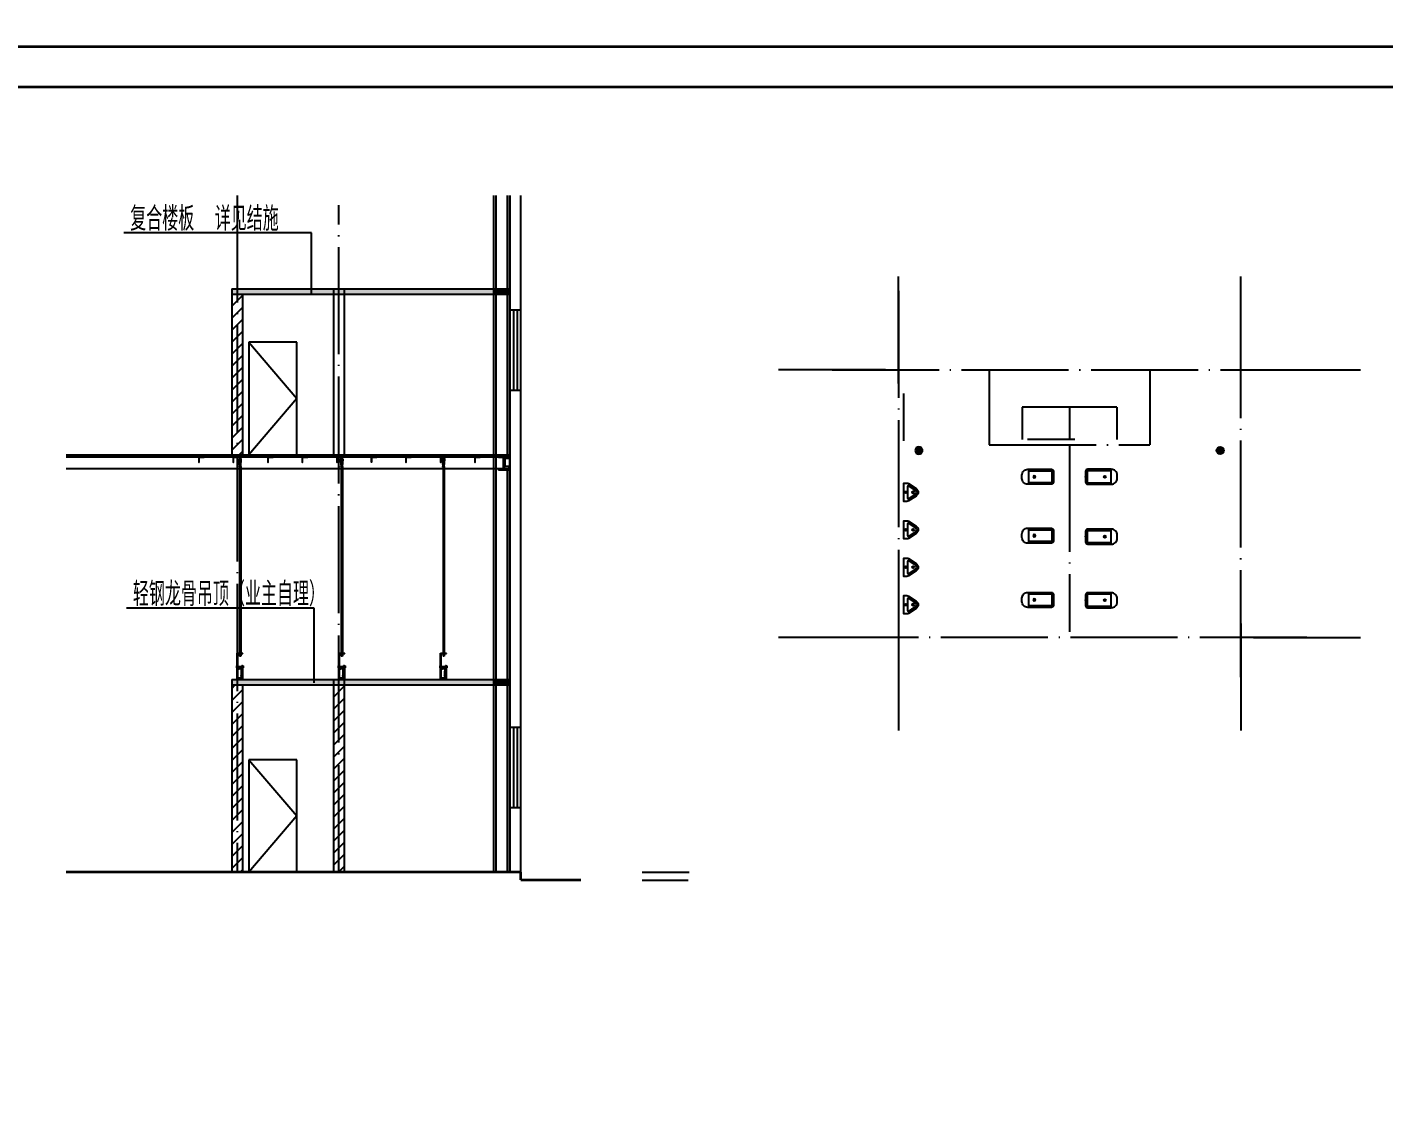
# Model space of a CAD drawing. Extents: x -518586 to 1253874, y -62343 to 661177.
# Drawn here: x 1166387 to 1217104, y -13261 to 27540 of the extents above; entities that cross this region are included whole.
import ezdxf

# ---------------------------------------------------------------- set-up
doc = ezdxf.new("R2010")
doc.units = 0
doc.header["$LTSCALE"] = 1000
doc.header["$MEASUREMENT"] = 0
doc.linetypes.add('DOTE', pattern=[2.42, 2, -0.2, 0.02, -0.2])
for name, color, linetype in [('AXIS', 3, 'Continuous'), ('BEAM_CON', 4, 'Continuous'), ('DOTE', 9, 'DOTE'), ('FURN-TEXT', 1, 'Continuous'), ('FURN-THIN', 1, 'Continuous'), ('LVTRY', 8, 'Continuous'), ('S_STAIR', 2, 'Continuous'), ('TEXT', 7, 'Continuous'), ('WALL', 6, 'Continuous'), ('WALL-DIM', 1, 'Continuous'), ('厨具洁具', 155, 'Continuous'), ('图框', 7, 'Continuous'), ('尺寸线', 3, 'Continuous'), ('路', 150, 'Continuous')]:
    doc.layers.add(name, color=color, linetype=linetype)
doc.layers.add('基础堆坡', color=40, linetype='Continuous', lineweight=25)
doc.styles.get("Standard").update_dxf_attribs({"font": 'gbenor.shx', "bigfont": 'gbcbig.shx'})
doc.styles.add('TSSD_REIN', font='Tssdeng.shx', dxfattribs={"width": 0.7, "bigfont": 'tssdchn.shx'})
pattern_1 = [(45, (-266185.93, -358141.12), (-112.253089, 112.253089), [])]

# ---------------------------------------------------------------- blocks, each defined once
blk = doc.blocks.new('A$C5B5046F8')
at = {"layer": 'FURN-TEXT'}
for p, q in [((7, 19), (0, 19)), ((0, 3), (0, 19)), ((7, 4), (0, 3)), ((7, 12), (7, 22)), ((74, 16), (7, 22)), ((7, 12), (46, 12)), ((7, 0), (7, 10)), ((7, 10), (46, 10)), ((74, 7), (7, 0)), ((46, 10), (46, 12)), ((74, 2), (74, 20)), ((82, 20), (74, 20)), ((82, 17), (74, 17)), ((82, 5), (74, 5)), ((82, 2), (74, 2)), ((82, 2), (82, 20)), ((82, 16), (95, 16)), ((83, 16), (82, 10)), ((82, 7), (95, 7)), ((86, 16), (84, 7)), ((89, 16), (87, 7)), ((92, 16), (90, 7)), ((95, 16), (93, 7)), ((95, 7), (95, 16))]:
    blk.add_line(p, q, dxfattribs=at)
blk = doc.blocks.new('00268')
at = {"layer": 'FURN-THIN'}
for p, q in [((1437226, 370346), (1437226, 370840)), ((1437238, 370390), (1437238, 370828)), ((1437302, 370852), (1437266, 370852)), ((1437302, 370816), (1437266, 370816)), ((1437294, 370784), (1437274, 370784)), ((1437214, 370598), (1437214, 370562)), ((1437238, 370560), (1437317, 370560)), ((1437238, 370528), (1437250, 370528)), ((1437250, 370528), (1437250, 370548)), ((1437250, 370548), (1437305, 370548)), ((1437305, 370510), (1437301, 370498)), ((1437301, 370498), (1437301, 370421)), ((1437305, 370548), (1437305, 370510)), ((1437317, 370508), (1437313, 370496)), ((1437313, 370496), (1437313, 370422)), ((1437317, 370606), (1437317, 370508)), ((1437329, 370606), (1437329, 370346)), ((1437341, 370598), (1437341, 370562)), ((1437250, 370390), (1437238, 370390)), ((1437238, 370358), (1437238, 370390)), ((1437317, 370358), (1437238, 370358)), ((1437250, 370370), (1437250, 370390)), ((1437305, 370370), (1437250, 370370)), ((1437305, 370409), (1437301, 370421)), ((1437305, 370409), (1437305, 370370)), ((1437317, 370410), (1437313, 370422)), ((1437317, 370410), (1437317, 370358))]:
    blk.add_line(p, q, dxfattribs=at)
at = {"layer": 'WALL-DIM'}
for p, q in [((1437274, 374287), (1437274, 370840)), ((1437294, 374287), (1437294, 370840)), ((1437226, 370840), (1437337, 370840)), ((1437238, 370828), (1437337, 370828)), ((1437266, 370840), (1437266, 370852)), ((1437266, 370828), (1437266, 370816)), ((1437274, 370828), (1437274, 370784)), ((1437294, 370828), (1437294, 370784)), ((1437302, 370840), (1437302, 370852)), ((1437302, 370828), (1437302, 370816)), ((1437337, 370828), (1437337, 370840)), ((1437226, 370598), (1437214, 370598)), ((1437214, 370586), (1437226, 370586)), ((1437226, 370586), (1437214, 370586)), ((1437214, 370574), (1437226, 370574)), ((1437226, 370574), (1437214, 370574)), ((1437226, 370562), (1437214, 370562)), ((1437238, 370586), (1437317, 370586)), ((1437238, 370574), (1437317, 370574)), ((1437317, 370606), (1437329, 370606)), ((1437329, 370598), (1437341, 370598)), ((1437329, 370586), (1437341, 370586)), ((1437329, 370574), (1437341, 370574)), ((1437329, 370562), (1437341, 370562))]:
    blk.add_line(p, q, dxfattribs=at)
at = {"layer": 'FURN-TEXT', "xscale": 2, "yscale": 2, "zscale": 2, "rotation": 270}
blk.add_blockref('A$C5B5046F8', (1437262, 374476), dxfattribs=at)
blk = doc.blocks.new('0163')
at = {"layer": 'WALL'}
h = blk.add_hatch(dxfattribs=at)
h.set_pattern_fill('ANSI31', color=0, scale=99.9999, style=0)
h.set_pattern_definition(pattern_1)
h.paths.add_polyline_path([(1171140, 19405), (1170940, 19405), (1170940, 16405), (1171140, 16405)])
h = blk.add_hatch(dxfattribs=at)
h.set_pattern_fill('ANSI31', color=0, scale=99.9999, style=0)
h.set_pattern_definition([(45, (-266185.93, -358101.12), (-112.253089, 112.253089), [])])
h.paths.add_polyline_path([(1170940, 8605), (1171140, 8605), (1171140, 12105), (1170940, 12105)])
h = blk.add_hatch(dxfattribs=at)
h.set_pattern_fill('ANSI31', color=0, scale=99.9999, style=0)
h.set_pattern_definition(pattern_1)
h.paths.add_polyline_path([(1173040, 12105), (1172840, 12105), (1172840, 8605), (1173040, 8605)])
at = {"layer": '基础堆坡'}
h = blk.add_hatch(dxfattribs=at)
h.set_pattern_fill('混凝土', color=256, scale=4.999995, style=0)
h.set_pattern_definition([(50, (-266185.93, -358141.118), (35.86297323, -3.1376036), [3.74999625, -41.2499587]), (355, (-266185.93, -358141.118), (-6.9375597, 37.609569), [2.999997, -32.999967]), (100.4514, (-266182.943, -358141.38), (28.9254401, 34.4719426), [3.1870063, -35.0570705]), (46.1842, (-266185.93, -358131.12), (53.361999, -8.2759424), [5.6249944, -61.874938]), (96.6356, (-266181.484, -358131.81), (46.7330885, 48.7058448), [4.7805096, -52.5855974]), (351.1842, (-266185.93, -358131.12), (46.7330505, 48.7058813), [4.4999955, -49.4999504]), (21, (-266180.93, -358133.618), (29.84532273, -20.1309244), [3.74999625, -41.2499587]), (326, (-266180.93, -358133.618), (12.1657544, 36.257466), [2.999997, -32.999967]), (71.4514, (-266178.444, -358135.295), (42.0110894, 16.1265087), [3.1870063, -35.0570705]), (37.5, (-266185.931, -358141.118), (0.60799216, 16.64467603), [0, -32.59996737, 0, -33.49996647, 0, -33.12496684]), (7.5, (-266185.931, -358141.118), (13.1534637, 19.72056585), [0, -19.09998088, 0, -31.84996812, 0, -12.62498736]), (327.5, (-266197.081, -358141.118), (26.69109509, -1.12774246), [0, -12.4999875, 0, -38.99996096, 0, -51.7499482]), (317.5, (-266202.081, -358141.118), (29.15927928, 5.0052441), [0, -16.24998373, 0, -25.89997407, 0, -36.7499632])])
h.paths.add_polyline_path([(1176140, 16365), (1176140, 16405), (1169446, 16405), (1169446, 16365)])
at = {"layer": '尺寸线'}
for points in [[(1175840, 19505), (1170940, 19505), (1170940, 19405), (1175840, 19405)], [(1176140, 19505), (1175840, 19505), (1175840, 19405), (1176140, 19405)], [(1175840, 12105), (1175840, 12205), (1170940, 12205), (1170940, 12105)], [(1176140, 12205), (1175840, 12205), (1175840, 12105), (1176140, 12105)]]:
    blk.add_hatch(color=0, dxfattribs=at).paths.add_polyline_path(points)
at = {"layer": 'AXIS'}
for p, q in [((1172434, 20550), (1168926, 20550)), ((1172434, 19405), (1172434, 20550)), ((1172484, 13537), (1168976, 13537)), ((1172484, 12144), (1172484, 13537))]:
    blk.add_line(p, q, dxfattribs=at)
at = {"layer": 'BEAM_CON'}
for p, q in [((1176340, 19105), (1176140, 19105)), ((1176206, 19105), (1176206, 17605)), ((1176273, 19105), (1176273, 17605)), ((1176340, 17605), (1176140, 17605)), ((1176340, 11305), (1176140, 11305)), ((1176206, 11305), (1176206, 9805)), ((1176273, 11305), (1176273, 9805)), ((1176340, 9805), (1176140, 9805))]:
    blk.add_line(p, q, dxfattribs=at)
for points in [[(1170324, 16365), (1170324, 16265), (1170328, 16265, 0.414214), (1170330, 16267), (1170330, 16348, -0.414214), (1170341, 16359), (1170423, 16359, 0.414214), (1170425, 16361), (1170425, 16365)], [(1170969, 16365), (1170969, 16265), (1170973, 16265, 0.414214), (1170975, 16267), (1170975, 16348, -0.414214), (1170987, 16359), (1171068, 16359, 0.414214), (1171070, 16361), (1171070, 16365)], [(1170969, 16365), (1170969, 16265), (1170973, 16265, 0.414214), (1170975, 16267), (1170975, 16348, -0.414214), (1170987, 16359), (1171068, 16359, 0.414214), (1171070, 16361), (1171070, 16365)], [(1171614, 16365), (1171614, 16265), (1171619, 16265, 0.414214), (1171621, 16267), (1171621, 16348, -0.414214), (1171632, 16359), (1171713, 16359, 0.414214), (1171715, 16361), (1171715, 16365)], [(1171614, 16365), (1171614, 16265), (1171619, 16265, 0.414214), (1171621, 16267), (1171621, 16348, -0.414214), (1171632, 16359), (1171713, 16359, 0.414214), (1171715, 16361), (1171715, 16365)], [(1172259, 16365), (1172259, 16265), (1172264, 16265, 0.414214), (1172266, 16267), (1172266, 16348, -0.414214), (1172277, 16359), (1172358, 16359, 0.414214), (1172360, 16361), (1172360, 16365)], [(1172259, 16365), (1172259, 16265), (1172264, 16265, 0.414214), (1172266, 16267), (1172266, 16348, -0.414214), (1172277, 16359), (1172358, 16359, 0.414214), (1172360, 16361), (1172360, 16365)], [(1172905, 16365), (1172905, 16265), (1172909, 16265, 0.414214), (1172911, 16267), (1172911, 16348, -0.414214), (1172922, 16359), (1173003, 16359, 0.414214), (1173006, 16361), (1173006, 16365)], [(1172905, 16365), (1172905, 16265), (1172909, 16265, 0.414214), (1172911, 16267), (1172911, 16348, -0.414214), (1172922, 16359), (1173003, 16359, 0.414214), (1173006, 16361), (1173006, 16365)], [(1173550, 16365), (1173550, 16265), (1173554, 16265, 0.414214), (1173556, 16267), (1173556, 16348, -0.414214), (1173568, 16359), (1173649, 16359, 0.414214), (1173651, 16361), (1173651, 16365)], [(1173550, 16365), (1173550, 16265), (1173554, 16265, 0.414214), (1173556, 16267), (1173556, 16348, -0.414214), (1173568, 16359), (1173649, 16359, 0.414214), (1173651, 16361), (1173651, 16365)], [(1174195, 16365), (1174195, 16265), (1174199, 16265, 0.414214), (1174202, 16267), (1174202, 16348, -0.414214), (1174213, 16359), (1174294, 16359, 0.414214), (1174296, 16361), (1174296, 16365)], [(1174195, 16365), (1174195, 16265), (1174199, 16265, 0.414214), (1174202, 16267), (1174202, 16348, -0.414214), (1174213, 16359), (1174294, 16359, 0.414214), (1174296, 16361), (1174296, 16365)], [(1174840, 16365), (1174840, 16265), (1174845, 16265, 0.414214), (1174847, 16267), (1174847, 16348, -0.414214), (1174858, 16359), (1174939, 16359, 0.414214), (1174941, 16361), (1174941, 16365)], [(1174840, 16365), (1174840, 16265), (1174845, 16265, 0.414214), (1174847, 16267), (1174847, 16348, -0.414214), (1174858, 16359), (1174939, 16359, 0.414214), (1174941, 16361), (1174941, 16365)], [(1175486, 16365), (1175486, 16265), (1175490, 16265, 0.414214), (1175492, 16267), (1175492, 16348, -0.414214), (1175503, 16359), (1175584, 16359, 0.414214), (1175586, 16361), (1175586, 16365)]]:
    blk.add_lwpolyline(points, format="xyb", close=True, dxfattribs=at)
at = {"layer": 'DOTE', "color": 8}
for p, q in [((1171040, 21249), (1171040, 8605)), ((1172940, 8605), (1172940, 21065)), ((1176140, 8605), (1176140, 21065))]:
    blk.add_line(p, q, dxfattribs=at)
at = {"layer": 'FURN-THIN'}
blk.add_line((1171143, 12205), (1171040, 12205), dxfattribs=at)
at = {"layer": 'S_STAIR'}
for p, q in [((1175840, 16405), (1175840, 21249)), ((1175885, 19505), (1175885, 21249)), ((1176095, 19505), (1176095, 21249)), ((1176140, 8605), (1176140, 21249)), ((1175885, 16405), (1175885, 19405)), ((1176095, 16405), (1176095, 19405)), ((1175840, 8605), (1175840, 16365)), ((1175885, 12205), (1175885, 16365)), ((1175925, 16351), (1175925, 16365)), ((1176125, 16351), (1175925, 16351)), ((1176020, 16129), (1176020, 16351)), ((1176030, 16351), (1176030, 16129)), ((1176095, 16339), (1176095, 16351)), ((1176125, 16339), (1176125, 16365)), ((1167846, 16145), (1176020, 16145)), ((1175925, 16129), (1176125, 16129)), ((1175925, 16129), (1175925, 16115)), ((1176125, 16115), (1175925, 16115)), ((1176030, 16145), (1176125, 16145)), ((1176095, 16129), (1176095, 16145)), ((1176095, 12205), (1176095, 16115)), ((1176125, 16145), (1176125, 16192)), ((1176125, 16115), (1176125, 16129)), ((1175885, 8605), (1175885, 12105)), ((1176095, 8605), (1176095, 12105))]:
    blk.add_line(p, q, dxfattribs=at)
at = {"layer": 'WALL', "color": 0}
for p, q in [((1170940, 19505), (1176140, 19505)), ((1170940, 19405), (1176140, 19405)), ((1167846, 16405), (1176140, 16405)), ((1173305, 16365), (1176140, 16365))]:
    blk.add_line(p, q, dxfattribs=at)
at = {"layer": 'WALL-DIM'}
blk.add_line((1171108, 16145), (1171108, 15787), dxfattribs=at)
at = {"layer": '基础堆坡'}
for p, q in [((1176043, 16339), (1176043, 16192)), ((1176043, 16339), (1176140, 16339)), ((1176043, 16192), (1176140, 16192))]:
    blk.add_line(p, q, dxfattribs=at)
at = {"layer": '尺寸线', "color": 0}
for p, q in [((1176140, 21249), (1176140, 8605)), ((1176340, 21249), (1176340, 8605)), ((1170940, 19505), (1170940, 16405)), ((1171140, 19405), (1171140, 16405)), ((1172840, 19505), (1172840, 16405)), ((1173040, 19505), (1173040, 16405)), ((1167846, 16365), (1175840, 16365)), ((1170940, 12205), (1170940, 8605)), ((1170940, 12205), (1176140, 12205)), ((1170984, 12205), (1171088, 12205)), ((1172840, 12205), (1172840, 8605)), ((1173040, 12205), (1173040, 8605)), ((1170940, 12105), (1176140, 12105)), ((1171140, 12105), (1171140, 8605)), ((1171260, 8605), (1172160, 8605)), ((1176340, 8605), (1176140, 8605)), ((1178611, 8605), (1179489, 8605)), ((1178611, 8455), (1179474, 8455))]:
    blk.add_line(p, q, dxfattribs=at)
blk.add_lwpolyline([(1176140, 16405), (1176140, 16365), (1169446, 16365), (1169446, 16405), (1176140, 16405)], dxfattribs=at)
at = {"layer": '尺寸线', "color": 0, "const_width": 50}
for points in [[(1167846, 8605), (1176340, 8605)], [(1176340, 8605), (1176340, 8455)], [(1176340, 8455), (1177469, 8455)]]:
    blk.add_lwpolyline(points, dxfattribs=at)
at = {"layer": '路', "color": 8}
for p, q in [((1171260, 18505), (1171260, 16405)), ((1172160, 18505), (1171260, 18505)), ((1171260, 18505), (1172160, 17455)), ((1172160, 16405), (1172160, 18505)), ((1172160, 17455), (1171260, 16405)), ((1171260, 10705), (1171260, 8605)), ((1172160, 10705), (1171260, 10705)), ((1171260, 10705), (1172160, 9655)), ((1172160, 8605), (1172160, 10705)), ((1172160, 9655), (1171260, 8605))]:
    blk.add_line(p, q, dxfattribs=at)
at = {"layer": '尺寸线', "color": 0}
for p in [(-266186, -358141), (-264286, -358141), (-264282, -358141), (-262382, -358141)]:
    blk.add_blockref('00268', p, dxfattribs=at)
at = {"layer": 'TEXT', "style": 'TSSD_REIN', "width": 0.7}
for s, p in [('复合楼板  详见结施', (1169043, 20590)), ('轻钢龙骨吊顶（业主自理）', (1169093, 13577))]:
    blk.add_text(s, height=450, dxfattribs=at).set_placement(p)
blk = doc.blocks.new('$lvtry$00000220')
at = {"color": 0}
for p, q in [((-124, -91, 0), (-43, -216, 0)), ((-116, -76, 0), (116, -76, 0)), ((43, -216, 0), (124, -91, 0))]:
    blk.add_line(p, q, dxfattribs=at)
at = {"color": 0, "elevation": 0}
blk.add_lwpolyline([(69, -231, -0.57735), (-69, -231), (-162, -88, -0.145378), (-170, -61), (-170, 0), (170, 0), (170, -61, -0.145378), (162, -88)], format="xyb", close=True, dxfattribs=at)
at = {"color": 0}
for centre, radius in [((0, -177, 0), 20), ((0, -38, 0), 17.7)]:
    blk.add_circle(centre, radius, dxfattribs=at)
for centre, radius, start, end in [((-116, -86, 0), 10, 90, 213.0863), ((0, -191, 0), 50, 210, 330), ((116, -86, 0), 10, 326.9137, 90)]:
    blk.add_arc(centre, radius, start, end, dxfattribs=at)
for p in [(0, -38, 0), (0, -177, 0)]:
    blk.add_point(p, dxfattribs=at)
blk = doc.blocks.new('$lvtry$00000200')
at = {"color": 0}
for p, q in [((-110, -40, 0), (-110, -470, 0)), ((100, -30, 0), (-100, -30, 0)), ((110, -470, 0), (110, -40, 0))]:
    blk.add_line(p, q, dxfattribs=at)
at = {"color": 0, "elevation": 0}
blk.add_lwpolyline([(100, 0), (-100, 0, 0.414214), (-140, -40), (-140, -480, 0.414214), (-30, -590), (30, -590, 0.414214), (140, -480), (140, -40, 0.414214)], format="xyb", close=True, dxfattribs=at)
blk.add_lwpolyline([(140, -470), (-140, -470)], dxfattribs=at)
at = {"color": 0}
blk.add_circle((0, -359, 0), 20, dxfattribs=at)
for centre, start, end in [((-100, -40, 0), 90, 180), ((100, -40, 0), 0, 90)]:
    blk.add_arc(centre, 10, start, end, dxfattribs=at)
for p in [(0, 0), (0, -359, 0)]:
    blk.add_point(p, dxfattribs=at)
blk = doc.blocks.new('ASW_843')
at = {"color": 0}
for p, q in [((589, 81), (11, 81)), ((539, 181), (61, 181)), ((406, 281), (194, 281)), ((599, -19), (1, -19)), ((575, -119), (25, -119)), ((505, -219), (95, -219))]:
    blk.add_line(p, q, dxfattribs=at)
blk.add_circle((300, 0), 300)
at = {"flags": 1}
for tag in ['设备名称', '规格', '单位']:
    blk.add_attdef(tag, (0, 0), '', height=10, dxfattribs=at)
blk = doc.blocks.new('47')
at = {"layer": 'AXIS', "color": 3}
for p, q in [((1198954, 15953), (1198954, 17953)), ((1205354, 15953), (1205354, 17953)), ((1198716, 16211), (1196716, 16211)), ((1205591, 16211), (1207591, 16211)), ((1198954, 11468), (1198954, 9468)), ((1205354, 11468), (1205354, 9468)), ((1198716, 11211), (1196716, 11211)), ((1205591, 11211), (1207591, 11211))]:
    blk.add_line(p, q, dxfattribs=at)
at = {"layer": 'DOTE', "color": 8}
for p, q in [((1198954, 17687), (1198954, 10468)), ((1205354, 10468), (1205354, 17687)), ((1197716, 16211), (1206591, 16211)), ((1200654, 16211), (1200654, 14811)), ((1203654, 16211), (1203654, 14811)), ((1200654, 14811), (1203654, 14811)), ((1202154, 14811), (1202154, 11311)), ((1206591, 11211), (1197716, 11211))]:
    blk.add_line(p, q, dxfattribs=at)
at = {"layer": 'LVTRY'}
for p, q in [((1199054, 14884), (1199054, 15769)), ((1202154, 15511), (1201269, 15511)), ((1201269, 15511), (1201269, 14911)), ((1203038, 15511), (1202154, 15511)), ((1202154, 15511), (1202154, 14911)), ((1203038, 15511), (1203038, 14911)), ((1202254, 14911), (1201369, 14911))]:
    blk.add_line(p, q, dxfattribs=at)
at = {"layer": 'LVTRY', "xscale": -1, "rotation": 270}
for p in [(1201854, 14211, 0), (1201854, 13111, 0), (1201854, 11911, 0)]:
    blk.add_blockref('$lvtry$00000200', p, dxfattribs=at)
at = {"layer": 'LVTRY', "rotation": 90}
for name, p in [('$lvtry$00000200', (1202454, 14211, 0)), ('$lvtry$00000220', (1199054, 13921, 0)), ('$lvtry$00000220', (1199054, 13221, 0)), ('$lvtry$00000220', (1199054, 13221, 0)), ('$lvtry$00000200', (1202454, 13093, 0)), ('$lvtry$00000220', (1199054, 12521, 0)), ('$lvtry$00000220', (1199054, 11821, 0)), ('$lvtry$00000200', (1202454, 11905, 0))]:
    blk.add_blockref(name, p, dxfattribs=at)
at = {"layer": '厨具洁具', "yscale": 0.2249990776181221, "zscale": 0.2249990774996506}
for p, xscale, rotation in [((1199337, 14634), -0.2249990777345374, 270), ((1204971, 14634), 0.2249990777345374, 90)]:
    blk.add_blockref('ASW_843', p, dxfattribs=dict(at, xscale=xscale, rotation=rotation))

msp = doc.modelspace()

# ---------------------------------------------------------------- linework, layer by layer
at = {"layer": '图框', "color": 4, "const_width": 98.6}
for points in [[(1096175, 26807), (1253825, 26807), (1253825, 115907), (1096175, 115907)], [(1096175, -62293), (1253825, -62293), (1253825, 26807), (1096175, 26807)], [(1099925, -60793), (1252325, -60793), (1252325, 25307), (1099925, 25307)]]:
    msp.add_lwpolyline(points, close=True, dxfattribs=at)

# ---------------------------------------------------------------- block references
at = {"layer": '尺寸线', "color": 0, "xscale": 2, "yscale": 2, "zscale": 2}
for name, p in [('0163', (-1167846, -21249)), ('47', (-1198954, -17687))]:
    msp.add_blockref(name, p, dxfattribs=at)

doc.saveas('drawing.dxf')
